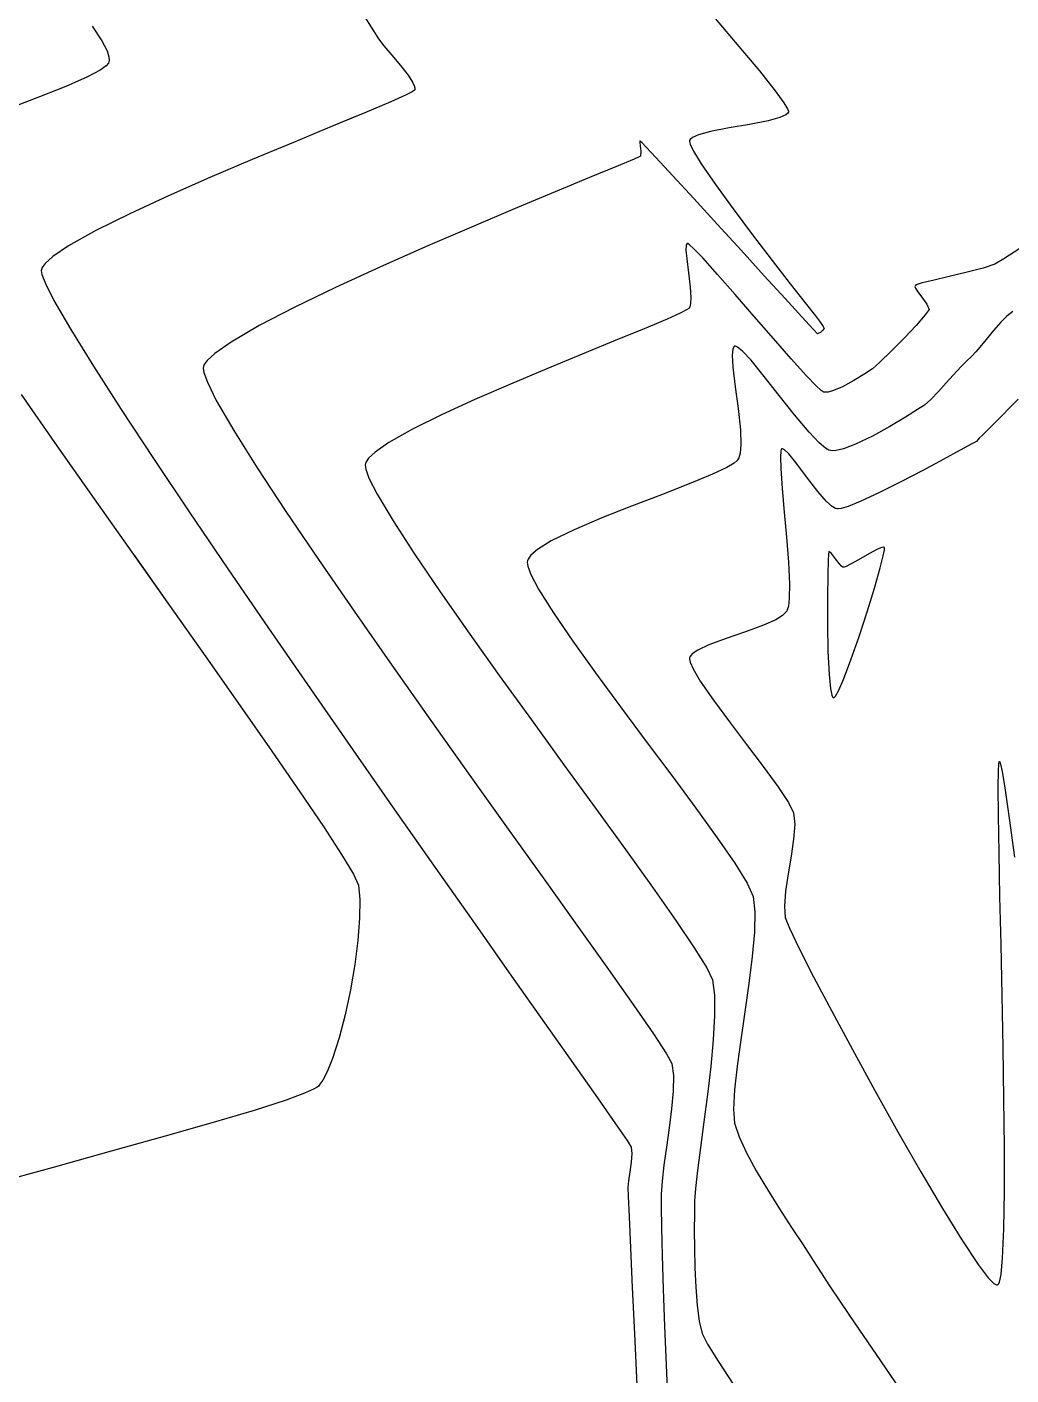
# Model space of a CAD drawing. Header units: metres. Extents: x 708868 to 711043, y 5411316 to 5413138.
# Drawn here: x 709943.6 to 709993.7, y 5412099.1 to 5412167.7 of the extents above; entities that cross this region are included whole.
import ezdxf

# ---------------------------------------------------------------- set-up
doc = ezdxf.new("R2010")
doc.units = ezdxf.units.M
for name, color, linetype in [('Rionegro 2010_Contours', 7, 'Continuous'), ('Rionegro 2014_Contours', 7, 'Continuous'), ('Rionegro 2018_Contours', 7, 'Continuous')]:
    doc.layers.add(name, color=color, linetype=linetype)

msp = doc.modelspace()

# ---------------------------------------------------------------- linework, layer by layer
at = {"layer": 'Rionegro 2010_Contours'}
for points in [[(709946.947, 5412167.693, 237), (709947.437, 5412166.957, 237), (709947.695, 5412166.452, 237), (709947.791, 5412166.136, 237), (709947.801, 5412165.96, 237), (709947.788, 5412165.884, 237), (709947.763, 5412165.823, 237), (709947.651, 5412165.69, 237), (709947.343, 5412165.465, 237), (709946.703, 5412165.122, 237), (709945.604, 5412164.636, 237), (709944.261, 5412164.101, 237), (709942.772, 5412163.532, 237)], [(709978.622, 5412168.083, 239), (709979.833, 5412166.668, 239), (709980.877, 5412165.42, 239), (709981.69, 5412164.404, 239), (709982.129, 5412163.802, 239), (709982.315, 5412163.496, 239), (709982.362, 5412163.368, 239), (709982.361, 5412163.33, 239), (709982.334, 5412163.278, 239), (709982.22, 5412163.182, 239), (709981.917, 5412163.048, 239), (709981.319, 5412162.888, 239), (709980.369, 5412162.705, 239), (709979.34, 5412162.528, 239), (709978.386, 5412162.342, 239), (709977.782, 5412162.177, 239), (709977.473, 5412162.039, 239), (709977.354, 5412161.939, 239), (709977.325, 5412161.885, 239), (709977.32, 5412161.838, 239), (709977.358, 5412161.69, 239), (709977.525, 5412161.347, 239), (709977.924, 5412160.695, 239), (709978.648, 5412159.638, 239), (709979.544, 5412158.402, 239), (709980.532, 5412157.086, 239), (709981.527, 5412155.786, 239), (709982.449, 5412154.6, 239), (709983.213, 5412153.625, 239), (709983.739, 5412152.959, 239), (709983.944, 5412152.699, 239), (709984.027, 5412152.571, 239), (709984.126, 5412152.413, 239), (709984.17, 5412152.316, 239), (709984.083, 5412152.211, 239), (709983.987, 5412152.124, 239), (709983.909, 5412152.08, 239), (709983.83, 5412152.048, 239), (709983.618, 5412152.278, 239), (709983.043, 5412152.906, 239), (709982.187, 5412153.845, 239), (709981.129, 5412155.005, 239), (709979.949, 5412156.298, 239), (709978.728, 5412157.634, 239), (709977.546, 5412158.925, 239), (709976.482, 5412160.082, 239), (709975.619, 5412161.016, 239), (709975.125, 5412161.543, 239), (709974.896, 5412161.78, 239), (709974.822, 5412161.853, 239), (709974.809, 5412161.861, 239), (709974.799, 5412161.848, 239), (709974.793, 5412161.781, 239), (709974.81, 5412161.611, 239), (709974.845, 5412161.334, 239), (709974.833, 5412161.083, 239), (709974.503, 5412160.934, 239), (709973.608, 5412160.561, 239), (709972.239, 5412159.997, 239), (709970.492, 5412159.274, 239), (709968.457, 5412158.424, 239), (709966.229, 5412157.48, 239), (709963.901, 5412156.473, 239), (709961.565, 5412155.436, 239), (709959.314, 5412154.401, 239), (709957.242, 5412153.401, 239), (709955.442, 5412152.467, 239), (709954.006, 5412151.632, 239), (709953.182, 5412151.056, 239), (709952.785, 5412150.69, 239), (709952.636, 5412150.481, 239), (709952.599, 5412150.387, 239), (709952.589, 5412150.306, 239), (709952.622, 5412150.08, 239), (709952.799, 5412149.588, 239), (709953.255, 5412148.664, 239), (709954.142, 5412147.128, 239), (709955.336, 5412145.224, 239), (709956.787, 5412143.015, 239), (709958.445, 5412140.564, 239), (709960.261, 5412137.933, 239), (709962.185, 5412135.184, 239), (709964.167, 5412132.38, 239), (709966.157, 5412129.582, 239), (709968.107, 5412126.854, 239), (709969.965, 5412124.257, 239), (709971.683, 5412121.853, 239), (709973.211, 5412119.707, 239), (709974.499, 5412117.878, 239), (709975.497, 5412116.431, 239), (709976.156, 5412115.426, 239), (709976.426, 5412114.927, 239), (709976.504, 5412114.314, 239), (709976.492, 5412113.526, 239), (709976.414, 5412112.619, 239), (709976.294, 5412111.651, 239), (709976.157, 5412110.676, 239), (709976.027, 5412109.752, 239), (709975.928, 5412108.935, 239), (709975.885, 5412108.28, 239), (709975.889, 5412107.659, 239), (709975.907, 5412106.59, 239), (709975.941, 5412105.16, 239), (709975.99, 5412103.456, 239), (709976.053, 5412101.565, 239), (709976.132, 5412099.573, 239), (709976.226, 5412097.566, 239)], [(709963.342, 5412164.605, 238), (709963.358, 5412164.513, 238), (709963.352, 5412164.466, 238), (709963.334, 5412164.441, 238), (709963.223, 5412164.365, 238), (709962.883, 5412164.191, 238), (709962.136, 5412163.854, 238), (709962.122, 5412163.848, 238)], [(709960.393, 5412163.117, 238), (709959.117, 5412162.588, 238), (709957.178, 5412161.785, 238), (709955.084, 5412160.911, 238), (709952.933, 5412159.995, 238), (709950.824, 5412159.068, 238), (709948.856, 5412158.16, 238), (709947.127, 5412157.301, 238), (709945.735, 5412156.523, 238), (709944.931, 5412155.978, 238), (709944.541, 5412155.626, 238), (709944.395, 5412155.421, 238), (709944.358, 5412155.328, 238), (709944.351, 5412155.262, 238), (709944.387, 5412155.065, 238), (709944.559, 5412154.617, 238), (709944.997, 5412153.748, 238), (709945.848, 5412152.268, 238), (709947.002, 5412150.398, 238), (709948.418, 5412148.192, 238), (709950.057, 5412145.704, 238), (709951.878, 5412142.986, 238), (709953.843, 5412140.092, 238), (709955.911, 5412137.074, 238), (709958.043, 5412133.988, 238), (709960.199, 5412130.885, 238), (709962.34, 5412127.818, 238), (709964.426, 5412124.843, 238), (709966.416, 5412122.01, 238), (709968.272, 5412119.374, 238), (709969.954, 5412116.989, 238), (709971.422, 5412114.907, 238), (709972.636, 5412113.181, 238), (709973.557, 5412111.865, 238), (709974.145, 5412111.013, 238), (709974.36, 5412110.677, 238), (709974.385, 5412110.345, 238), (709974.35, 5412109.902, 238), (709974.285, 5412109.418, 238), (709974.223, 5412108.965, 238), (709974.192, 5412108.614, 238), (709974.207, 5412108.181, 238), (709974.251, 5412107.127, 238), (709974.321, 5412105.546, 238), (709974.413, 5412103.532, 238), (709974.524, 5412101.177, 238), (709974.65, 5412098.576, 238)], [(709993.778, 5412153.188, 241), (709993.46, 5412152.944, 241), (709993.164, 5412152.642, 241), (709992.795, 5412152.218, 241), (709992.416, 5412151.764, 241), (709992.093, 5412151.371, 241), (709991.889, 5412151.132, 241), (709991.685, 5412150.92, 241), (709991.417, 5412150.651, 241), (709991.149, 5412150.383, 241), (709990.941, 5412150.173, 241), (709990.729, 5412149.939, 241), (709990.388, 5412149.555, 241), (709989.986, 5412149.114, 241), (709989.593, 5412148.707, 241), (709989.276, 5412148.427, 241), (709988.926, 5412148.192, 241), (709988.304, 5412147.801, 241), (709987.508, 5412147.329, 241), (709986.633, 5412146.85, 241), (709985.774, 5412146.438, 241), (709985.165, 5412146.206, 241), (709984.785, 5412146.114, 241), (709984.58, 5412146.101, 241), (709984.494, 5412146.111, 241), (709984.42, 5412146.133, 241), (709984.245, 5412146.233, 241), (709983.924, 5412146.502, 241), (709983.409, 5412147.043, 241), (709982.672, 5412147.922, 241), (709981.891, 5412148.908, 241), (709981.13, 5412149.876, 241), (709980.454, 5412150.701, 241), (709980.017, 5412151.173, 241), (709979.772, 5412151.377, 241), (709979.656, 5412151.425, 241), (709979.613, 5412151.42, 241), (709979.575, 5412151.392, 241), (709979.522, 5412151.276, 241), (709979.493, 5412150.966, 241), (709979.529, 5412150.35, 241), (709979.65, 5412149.356, 241), (709979.798, 5412148.246, 241), (709979.912, 5412147.165, 241), (709979.936, 5412146.415, 241), (709979.896, 5412145.969, 241), (709979.833, 5412145.744, 241), (709979.789, 5412145.656, 241), (709979.745, 5412145.599, 241), (709979.594, 5412145.471, 241), (709979.223, 5412145.251, 241), (709978.5, 5412144.907, 241), (709977.305, 5412144.413, 241), (709975.893, 5412143.865, 241), (709974.374, 5412143.281, 241), (709972.861, 5412142.681, 241), (709971.463, 5412142.084, 241), (709970.293, 5412141.51, 241), (709969.596, 5412141.079, 241), (709969.25, 5412140.78, 241), (709969.116, 5412140.593, 241), (709969.082, 5412140.505, 241), (709969.072, 5412140.429, 241), (709969.1, 5412140.229, 241), (709969.254, 5412139.812, 241), (709969.65, 5412139.061, 241), (709970.405, 5412137.856, 241), (709971.391, 5412136.414, 241), (709972.548, 5412134.801, 241), (709973.814, 5412133.08, 241), (709975.127, 5412131.315, 241), (709976.426, 5412129.572, 241), (709977.649, 5412127.914, 241), (709978.735, 5412126.406, 241), (709979.623, 5412125.113, 241), (709980.25, 5412124.099, 241), (709980.556, 5412123.427, 241), (709980.65, 5412122.65, 241), (709980.627, 5412121.606, 241), (709980.515, 5412120.365, 241), (709980.342, 5412118.994, 241), (709980.137, 5412117.563, 241), (709979.927, 5412116.139, 241), (709979.742, 5412114.791, 241), (709979.61, 5412113.587, 241), (709979.56, 5412112.597, 241), (709979.618, 5412111.888, 241), (709979.843, 5412111.202, 241), (709980.222, 5412110.385, 241), (709980.715, 5412109.475, 241), (709981.287, 5412108.512, 241), (709981.9, 5412107.534, 241), (709982.517, 5412106.582, 241), (709983.101, 5412105.695, 241), (709983.614, 5412104.911, 241), (709984.019, 5412104.271, 241), (709984.412, 5412103.662, 241), (709985.003, 5412102.783, 241), (709985.748, 5412101.692, 241), (709986.601, 5412100.446, 241), (709987.515, 5412099.104, 241), (709988.446, 5412097.725, 241)], [(709994.038, 5412148.726, 242), (709993.673, 5412148.346, 242), (709993.168, 5412147.834, 242), (709992.649, 5412147.313, 242), (709992.24, 5412146.905, 242), (709992.067, 5412146.733, 242), (709991.995, 5412146.654, 242), (709991.92, 5412146.579, 242), (709991.694, 5412146.452, 242), (709991.099, 5412146.122, 242), (709990.232, 5412145.649, 242), (709989.191, 5412145.093, 242), (709988.076, 5412144.512, 242), (709986.983, 5412143.968, 242), (709986.012, 5412143.518, 242), (709985.388, 5412143.267, 242), (709985.043, 5412143.162, 242), (709984.883, 5412143.138, 242), (709984.826, 5412143.142, 242), (709984.75, 5412143.165, 242), (709984.581, 5412143.265, 242), (709984.289, 5412143.527, 242), (709983.854, 5412144.029, 242), (709983.282, 5412144.777, 242), (709982.741, 5412145.502, 242), (709982.375, 5412145.951, 242), (709982.161, 5412146.153, 242), (709982.056, 5412146.204, 242), (709982.015, 5412146.2, 242), (709981.994, 5412146.18, 242), (709981.963, 5412146.08, 242), (709981.945, 5412145.795, 242), (709981.964, 5412145.2, 242), (709982.04, 5412144.188, 242), (709982.148, 5412142.984, 242), (709982.263, 5412141.697, 242), (709982.359, 5412140.439, 242), (709982.409, 5412139.32, 242), (709982.398, 5412138.599, 242), (709982.352, 5412138.198, 242), (709982.3, 5412138.01, 242), (709982.268, 5412137.942, 242), (709982.213, 5412137.868, 242), (709982.055, 5412137.721, 242), (709981.71, 5412137.505, 242), (709981.092, 5412137.224, 242), (709980.165, 5412136.882, 242), (709979.19, 5412136.548, 242), (709978.302, 5412136.219, 242), (709977.744, 5412135.957, 242), (709977.46, 5412135.761, 242), (709977.35, 5412135.63, 242), (709977.323, 5412135.564, 242), (709977.317, 5412135.505, 242), (709977.35, 5412135.343, 242), (709977.504, 5412134.999, 242), (709977.875, 5412134.383, 242), (709978.541, 5412133.418, 242), (709979.353, 5412132.315, 242), (709980.227, 5412131.159, 242), (709981.076, 5412130.033, 242), (709981.815, 5412129.021, 242), (709982.359, 5412128.208, 242), (709982.622, 5412127.678, 242), (709982.674, 5412127.099, 242), (709982.616, 5412126.34, 242), (709982.492, 5412125.473, 242), (709982.344, 5412124.569, 242), (709982.215, 5412123.699, 242), (709982.149, 5412122.935, 242), (709982.189, 5412122.349, 242), (709982.404, 5412121.813, 242), (709982.904, 5412120.778, 242), (709983.637, 5412119.339, 242), (709984.556, 5412117.592, 242), (709985.61, 5412115.632, 242), (709986.75, 5412113.553, 242), (709987.926, 5412111.45, 242), (709989.09, 5412109.419, 242), (709990.192, 5412107.554, 242), (709991.182, 5412105.951, 242), (709992.011, 5412104.704, 242), (709992.524, 5412104.027, 242), (709992.806, 5412103.739, 242), (709992.939, 5412103.662, 242), (709992.987, 5412103.66, 242), (709993.023, 5412103.684, 242), (709993.088, 5412103.812, 242), (709993.17, 5412104.194, 242), (709993.253, 5412105.027, 242), (709993.318, 5412106.522, 242), (709993.347, 5412108.434, 242), (709993.346, 5412110.669, 242), (709993.321, 5412113.134, 242), (709993.28, 5412115.737, 242), (709993.227, 5412118.383, 242), (709993.17, 5412120.979, 242), (709993.116, 5412123.432, 242), (709993.069, 5412125.65, 242), (709993.038, 5412127.537, 242), (709993.027, 5412129.002, 242), (709993.038, 5412129.807, 242), (709993.06, 5412130.166, 242), (709993.082, 5412130.276, 242), (709993.095, 5412130.291, 242), (709993.111, 5412130.277, 242), (709993.15, 5412130.164, 242), (709993.23, 5412129.791, 242), (709993.369, 5412128.948, 242), (709993.589, 5412127.409, 242), (709993.851, 5412125.42, 242)], [(709984.417, 5412140.98, 243), (709984.41, 5412140.963, 243), (709984.396, 5412140.854, 243), (709984.377, 5412140.518, 243), (709984.355, 5412139.809, 243), (709984.339, 5412138.624, 243), (709984.341, 5412137.266, 243), (709984.366, 5412135.908, 243), (709984.421, 5412134.719, 243), (709984.491, 5412134.006, 243), (709984.56, 5412133.666, 243), (709984.615, 5412133.554, 243), (709984.645, 5412133.536, 243), (709984.675, 5412133.543, 243), (709984.752, 5412133.62, 243), (709984.903, 5412133.882, 243), (709985.158, 5412134.458, 243), (709985.538, 5412135.457, 243), (709985.951, 5412136.649, 243), (709986.361, 5412137.911, 243), (709986.731, 5412139.118, 243), (709987.025, 5412140.148, 243), (709987.18, 5412140.761, 243), (709987.238, 5412141.056, 243), (709987.244, 5412141.159, 243), (709987.236, 5412141.18, 243), (709987.209, 5412141.192, 243), (709987.114, 5412141.18, 243), (709986.889, 5412141.091, 243), (709986.487, 5412140.88, 243), (709985.924, 5412140.555, 243), (709985.518, 5412140.324, 243), (709985.288, 5412140.209, 243), (709985.189, 5412140.175, 243), (709985.158, 5412140.173, 243), (709985.128, 5412140.185, 243), (709985.057, 5412140.236, 243), (709984.932, 5412140.371, 243), (709984.751, 5412140.605, 243), (709984.546, 5412140.875, 243), (709984.417, 5412140.98, 243)], [(709949.071, 5412140.782, 237), (709950.873, 5412138.232, 237), (709952.724, 5412135.609, 237), (709954.475, 5412133.118, 237), (709956.084, 5412130.814, 237), (709957.506, 5412128.751, 237), (709958.701, 5412126.984, 237), (709959.625, 5412125.566, 237), (709960.235, 5412124.552, 237), (709960.489, 5412123.997, 237), (709960.559, 5412123.275, 237), (709960.544, 5412122.319, 237), (709960.453, 5412121.192, 237), (709960.294, 5412119.956, 237), (709960.077, 5412118.675, 237), (709959.811, 5412117.411, 237), (709959.506, 5412116.227, 237), (709959.171, 5412115.185, 237), (709958.887, 5412114.497, 237), (709958.668, 5412114.086, 237), (709958.52, 5412113.87, 237), (709958.446, 5412113.78, 237), (709958.391, 5412113.732, 237), (709958.205, 5412113.619, 237), (709957.742, 5412113.411, 237), (709956.805, 5412113.068, 237), (709955.173, 5412112.543, 237), (709953.098, 5412111.925, 237), (709950.654, 5412111.226, 237), (709947.913, 5412110.462, 237), (709944.948, 5412109.645, 237), (709941.834, 5412108.791, 237)]]:
    msp.add_polyline3d(points, dxfattribs=at)
at = {"layer": 'Rionegro 2014_Contours'}
for points in [[(709946.947, 5412167.693, 237), (709947.437, 5412166.957, 237), (709947.695, 5412166.452, 237), (709947.791, 5412166.136, 237), (709947.801, 5412165.96, 237), (709947.788, 5412165.884, 237), (709947.763, 5412165.823, 237), (709947.651, 5412165.69, 237), (709947.343, 5412165.465, 237), (709946.703, 5412165.122, 237), (709945.604, 5412164.636, 237), (709944.261, 5412164.101, 237), (709942.772, 5412163.532, 237)], [(709960.693, 5412168.348, 238), (709961.257, 5412167.455, 238), (709961.507, 5412167.061, 238), (709961.784, 5412166.693, 238), (709962.18, 5412166.222, 238), (709962.615, 5412165.706, 238), (709963.009, 5412165.203, 238), (709963.24, 5412164.848, 238), (709963.338, 5412164.629, 238), (709963.358, 5412164.513, 238), (709963.352, 5412164.466, 238), (709963.334, 5412164.441, 238), (709963.223, 5412164.365, 238), (709962.883, 5412164.191, 238), (709962.136, 5412163.854, 238), (709960.802, 5412163.287, 238), (709959.117, 5412162.588, 238), (709957.178, 5412161.785, 238), (709955.084, 5412160.911, 238), (709952.933, 5412159.995, 238), (709950.824, 5412159.068, 238), (709948.856, 5412158.16, 238), (709947.127, 5412157.301, 238), (709945.735, 5412156.523, 238), (709944.931, 5412155.978, 238), (709944.541, 5412155.626, 238), (709944.395, 5412155.421, 238), (709944.358, 5412155.328, 238), (709944.351, 5412155.262, 238), (709944.387, 5412155.065, 238), (709944.559, 5412154.617, 238), (709944.997, 5412153.748, 238), (709945.848, 5412152.268, 238), (709947.002, 5412150.398, 238), (709948.418, 5412148.192, 238), (709950.057, 5412145.704, 238), (709951.878, 5412142.986, 238), (709953.843, 5412140.092, 238), (709955.911, 5412137.074, 238), (709958.043, 5412133.988, 238), (709960.199, 5412130.885, 238), (709962.34, 5412127.818, 238), (709964.426, 5412124.843, 238), (709966.416, 5412122.01, 238), (709968.272, 5412119.374, 238), (709969.954, 5412116.989, 238), (709971.422, 5412114.907, 238), (709972.636, 5412113.181, 238), (709973.557, 5412111.865, 238), (709974.145, 5412111.013, 238), (709974.36, 5412110.677, 238), (709974.385, 5412110.345, 238), (709974.35, 5412109.902, 238), (709974.285, 5412109.418, 238), (709974.223, 5412108.965, 238), (709974.192, 5412108.614, 238), (709974.207, 5412108.181, 238), (709974.251, 5412107.127, 238), (709974.321, 5412105.546, 238), (709974.413, 5412103.532, 238), (709974.524, 5412101.177, 238), (709974.65, 5412098.576, 238)], [(709978.622, 5412168.083, 239), (709979.833, 5412166.668, 239), (709980.877, 5412165.42, 239), (709981.69, 5412164.404, 239), (709982.129, 5412163.802, 239), (709982.315, 5412163.496, 239), (709982.362, 5412163.368, 239), (709982.361, 5412163.33, 239), (709982.334, 5412163.278, 239), (709982.22, 5412163.182, 239), (709981.917, 5412163.048, 239), (709981.319, 5412162.888, 239), (709980.369, 5412162.705, 239), (709979.34, 5412162.528, 239), (709978.386, 5412162.342, 239), (709977.782, 5412162.177, 239), (709977.473, 5412162.039, 239), (709977.354, 5412161.939, 239), (709977.325, 5412161.885, 239), (709977.32, 5412161.838, 239), (709977.358, 5412161.69, 239), (709977.525, 5412161.347, 239), (709977.924, 5412160.695, 239), (709978.648, 5412159.638, 239), (709979.544, 5412158.402, 239), (709980.532, 5412157.086, 239), (709981.527, 5412155.786, 239), (709982.449, 5412154.6, 239), (709983.213, 5412153.625, 239), (709983.739, 5412152.959, 239), (709983.944, 5412152.699, 239), (709984.027, 5412152.571, 239), (709984.126, 5412152.413, 239), (709984.17, 5412152.316, 239), (709984.083, 5412152.211, 239), (709983.987, 5412152.124, 239), (709983.909, 5412152.08, 239), (709983.83, 5412152.048, 239), (709983.618, 5412152.278, 239), (709983.043, 5412152.906, 239), (709982.187, 5412153.845, 239), (709981.129, 5412155.005, 239), (709979.949, 5412156.298, 239), (709978.728, 5412157.634, 239), (709977.546, 5412158.925, 239), (709976.482, 5412160.082, 239), (709975.619, 5412161.016, 239), (709975.125, 5412161.543, 239), (709974.896, 5412161.78, 239), (709974.822, 5412161.853, 239), (709974.809, 5412161.861, 239), (709974.799, 5412161.848, 239), (709974.793, 5412161.781, 239), (709974.81, 5412161.611, 239), (709974.845, 5412161.334, 239), (709974.833, 5412161.083, 239), (709974.503, 5412160.934, 239), (709973.608, 5412160.561, 239), (709972.239, 5412159.997, 239), (709970.492, 5412159.274, 239), (709968.457, 5412158.424, 239), (709966.229, 5412157.48, 239), (709963.901, 5412156.473, 239), (709961.565, 5412155.436, 239), (709959.314, 5412154.401, 239), (709957.242, 5412153.401, 239), (709955.442, 5412152.467, 239), (709954.006, 5412151.632, 239), (709953.182, 5412151.056, 239), (709952.785, 5412150.69, 239), (709952.636, 5412150.481, 239), (709952.599, 5412150.387, 239), (709952.589, 5412150.306, 239), (709952.622, 5412150.08, 239), (709952.799, 5412149.588, 239), (709953.255, 5412148.664, 239), (709954.142, 5412147.128, 239), (709955.336, 5412145.224, 239), (709956.787, 5412143.015, 239), (709958.445, 5412140.564, 239), (709960.261, 5412137.933, 239), (709962.185, 5412135.184, 239), (709964.167, 5412132.38, 239), (709966.157, 5412129.582, 239), (709968.107, 5412126.854, 239), (709969.965, 5412124.257, 239), (709971.683, 5412121.853, 239), (709973.211, 5412119.707, 239), (709974.499, 5412117.878, 239), (709975.497, 5412116.431, 239), (709976.156, 5412115.426, 239), (709976.426, 5412114.927, 239), (709976.504, 5412114.314, 239), (709976.492, 5412113.526, 239), (709976.414, 5412112.619, 239), (709976.294, 5412111.651, 239), (709976.157, 5412110.676, 239), (709976.027, 5412109.752, 239), (709975.928, 5412108.935, 239), (709975.885, 5412108.28, 239), (709975.889, 5412107.659, 239), (709975.907, 5412106.59, 239), (709975.941, 5412105.16, 239), (709975.99, 5412103.456, 239), (709976.053, 5412101.565, 239), (709976.132, 5412099.573, 239), (709976.226, 5412097.566, 239)], [(709994.132, 5412156.395, 240), (709993.316, 5412155.864, 240), (709992.856, 5412155.596, 240), (709992.27, 5412155.392, 240), (709991.447, 5412155.177, 240), (709990.539, 5412154.964, 240), (709989.694, 5412154.769, 240), (709989.165, 5412154.636, 240), (709988.905, 5412154.554, 240), (709988.814, 5412154.51, 240), (709988.796, 5412154.491, 240), (709988.792, 5412154.461, 240), (709988.818, 5412154.376, 240), (709988.924, 5412154.202, 240), (709989.136, 5412153.918, 240), (709989.399, 5412153.557, 240), (709989.508, 5412153.291, 240), (709989.319, 5412153.007, 240), (709988.857, 5412152.478, 240), (709988.241, 5412151.824, 240), (709987.586, 5412151.16, 240), (709987.011, 5412150.605, 240), (709986.632, 5412150.276, 240), (709986.235, 5412150.007, 240), (709985.691, 5412149.676, 240), (709985.099, 5412149.359, 240), (709984.657, 5412149.169, 240), (709984.376, 5412149.088, 240), (709984.225, 5412149.073, 240), (709984.162, 5412149.079, 240), (709984.127, 5412149.094, 240), (709984.017, 5412149.173, 240), (709983.763, 5412149.41, 240), (709983.282, 5412149.912, 240), (709982.502, 5412150.774, 240), (709981.589, 5412151.813, 240), (709980.612, 5412152.937, 240), (709979.641, 5412154.055, 240), (709978.746, 5412155.075, 240), (709977.996, 5412155.907, 240), (709977.548, 5412156.375, 240), (709977.323, 5412156.581, 240), (709977.235, 5412156.638, 240), (709977.211, 5412156.641, 240), (709977.186, 5412156.621, 240), (709977.154, 5412156.535, 240), (709977.144, 5412156.306, 240), (709977.183, 5412155.857, 240), (709977.274, 5412155.157, 240), (709977.363, 5412154.423, 240), (709977.395, 5412153.899, 240), (709977.378, 5412153.584, 240), (709977.339, 5412153.428, 240), (709977.311, 5412153.369, 240), (709977.286, 5412153.342, 240), (709977.172, 5412153.266, 240), (709976.855, 5412153.102, 240), (709976.186, 5412152.801, 240), (709975.015, 5412152.306, 240), (709973.549, 5412151.704, 240), (709971.871, 5412151.019, 240), (709970.066, 5412150.275, 240), (709968.215, 5412149.495, 240), (709966.403, 5412148.705, 240), (709964.713, 5412147.929, 240), (709963.229, 5412147.191, 240), (709962.033, 5412146.515, 240), (709961.34, 5412146.035, 240), (709961.002, 5412145.719, 240), (709960.874, 5412145.532, 240), (709960.84, 5412145.446, 240), (709960.83, 5412145.369, 240), (709960.86, 5412145.158, 240), (709961.021, 5412144.71, 240), (709961.436, 5412143.884, 240), (709962.242, 5412142.528, 240), (709963.317, 5412140.869, 240), (709964.61, 5412138.967, 240), (709966.069, 5412136.882, 240), (709967.644, 5412134.674, 240), (709969.282, 5412132.403, 240), (709970.932, 5412130.129, 240), (709972.543, 5412127.912, 240), (709974.062, 5412125.813, 240), (709975.439, 5412123.891, 240), (709976.622, 5412122.206, 240), (709977.559, 5412120.819, 240), (709978.199, 5412119.789, 240), (709978.491, 5412119.177, 240), (709978.596, 5412118.407, 240), (709978.603, 5412117.368, 240), (709978.532, 5412116.133, 240), (709978.405, 5412114.772, 240), (709978.241, 5412113.357, 240), (709978.061, 5412111.958, 240), (709977.884, 5412110.647, 240), (709977.731, 5412109.493, 240), (709977.622, 5412108.57, 240), (709977.578, 5412107.947, 240), (709977.571, 5412107.283, 240), (709977.568, 5412106.454, 240), (709977.575, 5412105.516, 240), (709977.598, 5412104.527, 240), (709977.642, 5412103.543, 240), (709977.715, 5412102.622, 240), (709977.821, 5412101.821, 240), (709977.968, 5412101.196, 240), (709978.236, 5412100.658, 240), (709978.778, 5412099.778, 240), (709979.544, 5412098.618, 240)], [(709993.778, 5412153.188, 241), (709993.46, 5412152.944, 241), (709993.164, 5412152.642, 241), (709992.795, 5412152.218, 241), (709992.416, 5412151.764, 241), (709992.093, 5412151.371, 241), (709991.889, 5412151.132, 241), (709991.685, 5412150.92, 241), (709991.417, 5412150.651, 241), (709991.149, 5412150.383, 241), (709990.941, 5412150.173, 241), (709990.729, 5412149.939, 241), (709990.388, 5412149.555, 241), (709989.986, 5412149.114, 241), (709989.593, 5412148.707, 241), (709989.276, 5412148.427, 241), (709988.926, 5412148.192, 241), (709988.304, 5412147.801, 241), (709987.508, 5412147.329, 241), (709986.633, 5412146.85, 241), (709985.774, 5412146.438, 241), (709985.165, 5412146.206, 241), (709984.785, 5412146.114, 241), (709984.58, 5412146.101, 241), (709984.494, 5412146.111, 241), (709984.42, 5412146.133, 241), (709984.245, 5412146.233, 241), (709983.924, 5412146.502, 241), (709983.409, 5412147.043, 241), (709982.672, 5412147.922, 241), (709981.891, 5412148.908, 241), (709981.13, 5412149.876, 241), (709980.454, 5412150.701, 241), (709980.017, 5412151.173, 241), (709979.772, 5412151.377, 241), (709979.656, 5412151.425, 241), (709979.613, 5412151.42, 241), (709979.575, 5412151.392, 241), (709979.522, 5412151.276, 241), (709979.493, 5412150.966, 241), (709979.529, 5412150.35, 241), (709979.65, 5412149.356, 241), (709979.798, 5412148.246, 241), (709979.912, 5412147.165, 241), (709979.936, 5412146.415, 241), (709979.896, 5412145.969, 241), (709979.833, 5412145.744, 241), (709979.789, 5412145.656, 241), (709979.745, 5412145.599, 241), (709979.594, 5412145.471, 241), (709979.223, 5412145.251, 241), (709978.5, 5412144.907, 241), (709977.305, 5412144.413, 241), (709975.893, 5412143.865, 241), (709974.374, 5412143.281, 241), (709972.861, 5412142.681, 241), (709971.463, 5412142.084, 241), (709970.293, 5412141.51, 241), (709969.596, 5412141.079, 241), (709969.25, 5412140.78, 241), (709969.116, 5412140.593, 241), (709969.082, 5412140.505, 241), (709969.072, 5412140.429, 241), (709969.1, 5412140.229, 241), (709969.254, 5412139.812, 241), (709969.65, 5412139.061, 241), (709970.405, 5412137.856, 241), (709971.391, 5412136.414, 241), (709972.548, 5412134.801, 241), (709973.814, 5412133.08, 241), (709975.127, 5412131.315, 241), (709976.426, 5412129.572, 241), (709977.649, 5412127.914, 241), (709978.735, 5412126.406, 241), (709979.623, 5412125.113, 241), (709980.25, 5412124.099, 241), (709980.556, 5412123.427, 241), (709980.65, 5412122.65, 241), (709980.627, 5412121.606, 241), (709980.515, 5412120.365, 241), (709980.342, 5412118.994, 241), (709980.137, 5412117.563, 241), (709979.927, 5412116.139, 241), (709979.742, 5412114.791, 241), (709979.61, 5412113.587, 241), (709979.56, 5412112.597, 241), (709979.618, 5412111.888, 241), (709979.843, 5412111.202, 241), (709980.222, 5412110.385, 241), (709980.715, 5412109.475, 241), (709981.287, 5412108.512, 241), (709981.9, 5412107.534, 241), (709982.517, 5412106.582, 241), (709983.101, 5412105.695, 241), (709983.614, 5412104.911, 241), (709984.019, 5412104.271, 241), (709984.412, 5412103.662, 241), (709985.003, 5412102.783, 241), (709985.748, 5412101.692, 241), (709986.601, 5412100.446, 241), (709987.515, 5412099.104, 241), (709988.446, 5412097.725, 241)], [(709943.322, 5412148.96, 237), (709945.146, 5412146.351, 237), (709947.041, 5412143.657, 237), (709948.965, 5412140.933, 237), (709950.873, 5412138.232, 237), (709952.724, 5412135.609, 237), (709954.475, 5412133.118, 237), (709956.084, 5412130.814, 237), (709957.506, 5412128.751, 237), (709958.701, 5412126.984, 237), (709959.625, 5412125.566, 237), (709960.235, 5412124.552, 237), (709960.489, 5412123.997, 237), (709960.559, 5412123.275, 237), (709960.544, 5412122.319, 237), (709960.453, 5412121.192, 237), (709960.294, 5412119.956, 237), (709960.077, 5412118.675, 237), (709959.811, 5412117.411, 237), (709959.506, 5412116.227, 237), (709959.171, 5412115.185, 237), (709958.887, 5412114.497, 237), (709958.668, 5412114.086, 237), (709958.52, 5412113.87, 237), (709958.446, 5412113.78, 237), (709958.391, 5412113.732, 237), (709958.205, 5412113.619, 237), (709957.742, 5412113.411, 237), (709956.805, 5412113.068, 237), (709955.173, 5412112.543, 237), (709953.098, 5412111.925, 237), (709950.654, 5412111.226, 237), (709947.913, 5412110.462, 237), (709944.948, 5412109.645, 237), (709941.834, 5412108.791, 237)], [(709994.038, 5412148.726, 242), (709993.673, 5412148.346, 242), (709993.168, 5412147.834, 242), (709992.649, 5412147.313, 242), (709992.24, 5412146.905, 242), (709992.067, 5412146.733, 242), (709991.995, 5412146.654, 242), (709991.92, 5412146.579, 242), (709991.694, 5412146.452, 242), (709991.099, 5412146.122, 242), (709990.232, 5412145.649, 242), (709989.191, 5412145.093, 242), (709988.076, 5412144.512, 242), (709986.983, 5412143.968, 242), (709986.012, 5412143.518, 242), (709985.388, 5412143.267, 242), (709985.043, 5412143.162, 242), (709984.883, 5412143.138, 242), (709984.826, 5412143.142, 242), (709984.75, 5412143.165, 242), (709984.581, 5412143.265, 242), (709984.289, 5412143.527, 242), (709983.854, 5412144.029, 242), (709983.282, 5412144.777, 242), (709982.741, 5412145.502, 242), (709982.375, 5412145.951, 242), (709982.161, 5412146.153, 242), (709982.056, 5412146.204, 242), (709982.015, 5412146.2, 242), (709981.994, 5412146.18, 242), (709981.963, 5412146.08, 242), (709981.945, 5412145.795, 242), (709981.964, 5412145.2, 242), (709982.04, 5412144.188, 242), (709982.148, 5412142.984, 242), (709982.263, 5412141.697, 242), (709982.359, 5412140.439, 242), (709982.409, 5412139.32, 242), (709982.398, 5412138.599, 242), (709982.352, 5412138.198, 242), (709982.3, 5412138.01, 242), (709982.268, 5412137.942, 242), (709982.213, 5412137.868, 242), (709982.055, 5412137.721, 242), (709981.71, 5412137.505, 242), (709981.092, 5412137.224, 242), (709980.165, 5412136.882, 242), (709979.19, 5412136.548, 242), (709978.302, 5412136.219, 242), (709977.744, 5412135.957, 242), (709977.46, 5412135.761, 242), (709977.35, 5412135.63, 242), (709977.323, 5412135.564, 242), (709977.317, 5412135.505, 242), (709977.35, 5412135.343, 242), (709977.504, 5412134.999, 242), (709977.875, 5412134.383, 242), (709978.541, 5412133.418, 242), (709979.353, 5412132.315, 242), (709980.227, 5412131.159, 242), (709981.076, 5412130.033, 242), (709981.815, 5412129.021, 242), (709982.359, 5412128.208, 242), (709982.622, 5412127.678, 242), (709982.674, 5412127.099, 242), (709982.616, 5412126.34, 242), (709982.492, 5412125.473, 242), (709982.344, 5412124.569, 242), (709982.215, 5412123.699, 242), (709982.149, 5412122.935, 242), (709982.189, 5412122.349, 242), (709982.404, 5412121.813, 242), (709982.904, 5412120.778, 242), (709983.637, 5412119.339, 242), (709984.556, 5412117.592, 242), (709985.61, 5412115.632, 242), (709986.75, 5412113.553, 242), (709987.926, 5412111.45, 242), (709989.09, 5412109.419, 242), (709990.192, 5412107.554, 242), (709991.182, 5412105.951, 242), (709992.011, 5412104.704, 242), (709992.524, 5412104.027, 242), (709992.806, 5412103.739, 242), (709992.939, 5412103.662, 242), (709992.987, 5412103.66, 242), (709993.023, 5412103.684, 242), (709993.088, 5412103.812, 242), (709993.17, 5412104.194, 242), (709993.253, 5412105.027, 242), (709993.318, 5412106.522, 242), (709993.347, 5412108.434, 242), (709993.346, 5412110.669, 242), (709993.321, 5412113.134, 242), (709993.28, 5412115.737, 242), (709993.227, 5412118.383, 242), (709993.17, 5412120.979, 242), (709993.116, 5412123.432, 242), (709993.069, 5412125.65, 242), (709993.038, 5412127.537, 242), (709993.027, 5412129.002, 242), (709993.038, 5412129.807, 242), (709993.06, 5412130.166, 242), (709993.082, 5412130.276, 242), (709993.095, 5412130.291, 242), (709993.111, 5412130.277, 242), (709993.15, 5412130.164, 242), (709993.23, 5412129.791, 242), (709993.369, 5412128.948, 242), (709993.589, 5412127.409, 242), (709993.851, 5412125.42, 242)], [(709984.417, 5412140.98, 243), (709984.41, 5412140.963, 243), (709984.396, 5412140.854, 243), (709984.377, 5412140.518, 243), (709984.355, 5412139.809, 243), (709984.339, 5412138.624, 243), (709984.341, 5412137.266, 243), (709984.366, 5412135.908, 243), (709984.421, 5412134.719, 243), (709984.491, 5412134.006, 243), (709984.56, 5412133.666, 243), (709984.615, 5412133.554, 243), (709984.645, 5412133.536, 243), (709984.675, 5412133.543, 243), (709984.752, 5412133.62, 243), (709984.903, 5412133.882, 243), (709985.158, 5412134.458, 243), (709985.538, 5412135.457, 243), (709985.951, 5412136.649, 243), (709986.361, 5412137.911, 243), (709986.731, 5412139.118, 243), (709987.025, 5412140.148, 243), (709987.18, 5412140.761, 243), (709987.238, 5412141.056, 243), (709987.244, 5412141.159, 243), (709987.236, 5412141.18, 243), (709987.209, 5412141.192, 243), (709987.114, 5412141.18, 243), (709986.889, 5412141.091, 243), (709986.487, 5412140.88, 243), (709985.924, 5412140.555, 243), (709985.518, 5412140.324, 243), (709985.288, 5412140.209, 243), (709985.189, 5412140.175, 243), (709985.158, 5412140.173, 243), (709985.128, 5412140.185, 243), (709985.057, 5412140.236, 243), (709984.932, 5412140.371, 243), (709984.751, 5412140.605, 243), (709984.546, 5412140.875, 243), (709984.417, 5412140.98, 243)]]:
    msp.add_polyline3d(points, dxfattribs=at)
at = {"layer": 'Rionegro 2018_Contours'}
for points in [[(709946.947, 5412167.693, 237), (709947.437, 5412166.957, 237), (709947.695, 5412166.452, 237), (709947.791, 5412166.136, 237), (709947.801, 5412165.96, 237), (709947.788, 5412165.884, 237), (709947.763, 5412165.823, 237), (709947.651, 5412165.69, 237), (709947.343, 5412165.465, 237), (709946.703, 5412165.122, 237), (709945.604, 5412164.636, 237), (709944.261, 5412164.101, 237), (709942.772, 5412163.532, 237)], [(709960.693, 5412168.348, 238), (709961.257, 5412167.455, 238), (709961.507, 5412167.061, 238), (709961.784, 5412166.693, 238), (709962.18, 5412166.222, 238), (709962.615, 5412165.706, 238), (709963.009, 5412165.203, 238), (709963.24, 5412164.848, 238), (709963.338, 5412164.629, 238), (709963.358, 5412164.513, 238), (709963.352, 5412164.466, 238), (709963.334, 5412164.441, 238), (709963.223, 5412164.365, 238), (709962.883, 5412164.191, 238), (709962.136, 5412163.854, 238), (709960.802, 5412163.287, 238), (709959.117, 5412162.588, 238), (709957.178, 5412161.785, 238), (709955.084, 5412160.911, 238), (709952.933, 5412159.995, 238), (709950.824, 5412159.068, 238), (709948.856, 5412158.16, 238), (709947.127, 5412157.301, 238), (709945.735, 5412156.523, 238), (709944.931, 5412155.978, 238), (709944.541, 5412155.626, 238), (709944.395, 5412155.421, 238), (709944.358, 5412155.328, 238), (709944.351, 5412155.262, 238), (709944.387, 5412155.065, 238), (709944.559, 5412154.617, 238), (709944.997, 5412153.748, 238), (709945.848, 5412152.268, 238), (709947.002, 5412150.398, 238), (709948.418, 5412148.192, 238), (709950.057, 5412145.704, 238), (709951.878, 5412142.986, 238), (709953.843, 5412140.092, 238), (709955.911, 5412137.074, 238), (709958.043, 5412133.988, 238), (709960.199, 5412130.885, 238), (709962.34, 5412127.818, 238), (709964.426, 5412124.843, 238), (709966.416, 5412122.01, 238), (709968.272, 5412119.374, 238), (709969.954, 5412116.989, 238), (709971.422, 5412114.907, 238), (709972.636, 5412113.181, 238), (709973.557, 5412111.865, 238), (709974.145, 5412111.013, 238), (709974.36, 5412110.677, 238), (709974.385, 5412110.345, 238), (709974.35, 5412109.902, 238), (709974.285, 5412109.418, 238), (709974.223, 5412108.965, 238), (709974.192, 5412108.614, 238), (709974.207, 5412108.181, 238), (709974.251, 5412107.127, 238), (709974.321, 5412105.546, 238), (709974.413, 5412103.532, 238), (709974.524, 5412101.177, 238), (709974.65, 5412098.576, 238)], [(709978.622, 5412168.083, 239), (709979.833, 5412166.668, 239), (709980.877, 5412165.42, 239), (709981.69, 5412164.404, 239), (709982.129, 5412163.802, 239), (709982.315, 5412163.496, 239), (709982.362, 5412163.368, 239), (709982.361, 5412163.33, 239), (709982.334, 5412163.278, 239), (709982.22, 5412163.182, 239), (709981.917, 5412163.048, 239), (709981.319, 5412162.888, 239), (709980.369, 5412162.705, 239), (709979.34, 5412162.528, 239), (709978.386, 5412162.342, 239), (709977.782, 5412162.177, 239), (709977.473, 5412162.039, 239), (709977.354, 5412161.939, 239), (709977.325, 5412161.885, 239), (709977.32, 5412161.838, 239), (709977.358, 5412161.69, 239), (709977.525, 5412161.347, 239), (709977.924, 5412160.695, 239), (709978.648, 5412159.638, 239), (709979.544, 5412158.402, 239), (709980.532, 5412157.086, 239), (709981.527, 5412155.786, 239), (709982.449, 5412154.6, 239), (709983.213, 5412153.625, 239), (709983.739, 5412152.959, 239), (709983.944, 5412152.699, 239), (709984.027, 5412152.571, 239), (709984.126, 5412152.413, 239), (709984.17, 5412152.316, 239), (709984.083, 5412152.211, 239), (709983.987, 5412152.124, 239), (709983.909, 5412152.08, 239), (709983.83, 5412152.048, 239), (709983.618, 5412152.278, 239), (709983.043, 5412152.906, 239), (709982.187, 5412153.845, 239), (709981.129, 5412155.005, 239), (709979.949, 5412156.298, 239), (709978.728, 5412157.634, 239), (709977.546, 5412158.925, 239), (709976.482, 5412160.082, 239), (709975.619, 5412161.016, 239), (709975.125, 5412161.543, 239), (709974.896, 5412161.78, 239), (709974.822, 5412161.853, 239), (709974.809, 5412161.861, 239), (709974.799, 5412161.848, 239), (709974.793, 5412161.781, 239), (709974.81, 5412161.611, 239), (709974.845, 5412161.334, 239), (709974.833, 5412161.083, 239), (709974.503, 5412160.934, 239), (709973.608, 5412160.561, 239), (709972.239, 5412159.997, 239), (709970.492, 5412159.274, 239), (709968.457, 5412158.424, 239), (709966.229, 5412157.48, 239), (709963.901, 5412156.473, 239), (709961.565, 5412155.436, 239), (709959.314, 5412154.401, 239), (709957.242, 5412153.401, 239), (709955.442, 5412152.467, 239), (709954.006, 5412151.632, 239), (709953.182, 5412151.056, 239), (709952.785, 5412150.69, 239), (709952.636, 5412150.481, 239), (709952.599, 5412150.387, 239), (709952.589, 5412150.306, 239), (709952.622, 5412150.08, 239), (709952.799, 5412149.588, 239), (709953.255, 5412148.664, 239), (709954.142, 5412147.128, 239), (709955.336, 5412145.224, 239), (709956.787, 5412143.015, 239), (709958.445, 5412140.564, 239), (709960.261, 5412137.933, 239), (709962.185, 5412135.184, 239), (709964.167, 5412132.38, 239), (709966.157, 5412129.582, 239), (709968.107, 5412126.854, 239), (709969.965, 5412124.257, 239), (709971.683, 5412121.853, 239), (709973.211, 5412119.707, 239), (709974.499, 5412117.878, 239), (709975.497, 5412116.431, 239), (709976.156, 5412115.426, 239), (709976.426, 5412114.927, 239), (709976.504, 5412114.314, 239), (709976.492, 5412113.526, 239), (709976.414, 5412112.619, 239), (709976.294, 5412111.651, 239), (709976.157, 5412110.676, 239), (709976.027, 5412109.752, 239), (709975.928, 5412108.935, 239), (709975.885, 5412108.28, 239), (709975.889, 5412107.659, 239), (709975.907, 5412106.59, 239), (709975.941, 5412105.16, 239), (709975.99, 5412103.456, 239), (709976.053, 5412101.565, 239), (709976.132, 5412099.573, 239), (709976.226, 5412097.566, 239)], [(709994.132, 5412156.395, 240), (709993.316, 5412155.864, 240), (709992.856, 5412155.596, 240), (709992.27, 5412155.392, 240), (709991.447, 5412155.177, 240), (709990.539, 5412154.964, 240), (709989.694, 5412154.769, 240), (709989.165, 5412154.636, 240), (709988.905, 5412154.554, 240), (709988.814, 5412154.51, 240), (709988.796, 5412154.491, 240), (709988.792, 5412154.461, 240), (709988.818, 5412154.376, 240), (709988.924, 5412154.202, 240), (709989.136, 5412153.918, 240), (709989.399, 5412153.557, 240), (709989.508, 5412153.291, 240), (709989.319, 5412153.007, 240), (709988.857, 5412152.478, 240), (709988.241, 5412151.824, 240), (709987.586, 5412151.16, 240), (709987.011, 5412150.605, 240), (709986.632, 5412150.276, 240), (709986.235, 5412150.007, 240), (709985.691, 5412149.676, 240), (709985.099, 5412149.359, 240), (709984.657, 5412149.169, 240), (709984.376, 5412149.088, 240), (709984.225, 5412149.073, 240), (709984.162, 5412149.079, 240), (709984.127, 5412149.094, 240), (709984.017, 5412149.173, 240), (709983.763, 5412149.41, 240), (709983.282, 5412149.912, 240), (709982.502, 5412150.774, 240), (709981.589, 5412151.813, 240), (709980.612, 5412152.937, 240), (709979.641, 5412154.055, 240), (709978.746, 5412155.075, 240), (709977.996, 5412155.907, 240), (709977.548, 5412156.375, 240), (709977.323, 5412156.581, 240), (709977.235, 5412156.638, 240), (709977.211, 5412156.641, 240), (709977.186, 5412156.621, 240), (709977.154, 5412156.535, 240), (709977.144, 5412156.306, 240), (709977.183, 5412155.857, 240), (709977.274, 5412155.157, 240), (709977.363, 5412154.423, 240), (709977.395, 5412153.899, 240), (709977.378, 5412153.584, 240), (709977.339, 5412153.428, 240), (709977.311, 5412153.369, 240), (709977.286, 5412153.342, 240), (709977.172, 5412153.266, 240), (709976.855, 5412153.102, 240), (709976.186, 5412152.801, 240), (709975.015, 5412152.306, 240), (709973.549, 5412151.704, 240), (709971.871, 5412151.019, 240), (709970.066, 5412150.275, 240), (709968.215, 5412149.495, 240), (709966.403, 5412148.705, 240), (709964.713, 5412147.929, 240), (709963.229, 5412147.191, 240), (709962.033, 5412146.515, 240), (709961.34, 5412146.035, 240), (709961.002, 5412145.719, 240), (709960.874, 5412145.532, 240), (709960.84, 5412145.446, 240), (709960.83, 5412145.369, 240), (709960.86, 5412145.158, 240), (709961.021, 5412144.71, 240), (709961.436, 5412143.884, 240), (709962.242, 5412142.528, 240), (709963.317, 5412140.869, 240), (709964.61, 5412138.967, 240), (709966.069, 5412136.882, 240), (709967.644, 5412134.674, 240), (709969.282, 5412132.403, 240), (709970.932, 5412130.129, 240), (709972.543, 5412127.912, 240), (709974.062, 5412125.813, 240), (709975.439, 5412123.891, 240), (709976.622, 5412122.206, 240), (709977.559, 5412120.819, 240), (709978.199, 5412119.789, 240), (709978.491, 5412119.177, 240), (709978.596, 5412118.407, 240), (709978.603, 5412117.368, 240), (709978.532, 5412116.133, 240), (709978.405, 5412114.772, 240), (709978.241, 5412113.357, 240), (709978.061, 5412111.958, 240), (709977.884, 5412110.647, 240), (709977.731, 5412109.493, 240), (709977.622, 5412108.57, 240), (709977.578, 5412107.947, 240), (709977.571, 5412107.283, 240), (709977.568, 5412106.454, 240), (709977.575, 5412105.516, 240), (709977.598, 5412104.527, 240), (709977.642, 5412103.543, 240), (709977.715, 5412102.622, 240), (709977.821, 5412101.821, 240), (709977.968, 5412101.196, 240), (709978.236, 5412100.658, 240), (709978.778, 5412099.778, 240), (709979.544, 5412098.618, 240)], [(709993.778, 5412153.188, 241), (709993.46, 5412152.944, 241), (709993.164, 5412152.642, 241), (709992.795, 5412152.218, 241), (709992.416, 5412151.764, 241), (709992.093, 5412151.371, 241), (709991.889, 5412151.132, 241), (709991.685, 5412150.92, 241), (709991.417, 5412150.651, 241), (709991.149, 5412150.383, 241), (709990.941, 5412150.173, 241), (709990.729, 5412149.939, 241), (709990.388, 5412149.555, 241), (709989.986, 5412149.114, 241), (709989.593, 5412148.707, 241), (709989.276, 5412148.427, 241), (709988.926, 5412148.192, 241), (709988.304, 5412147.801, 241), (709987.508, 5412147.329, 241), (709986.633, 5412146.85, 241), (709985.774, 5412146.438, 241), (709985.165, 5412146.206, 241), (709984.785, 5412146.114, 241), (709984.58, 5412146.101, 241), (709984.494, 5412146.111, 241), (709984.42, 5412146.133, 241), (709984.245, 5412146.233, 241), (709983.924, 5412146.502, 241), (709983.409, 5412147.043, 241), (709982.672, 5412147.922, 241), (709981.891, 5412148.908, 241), (709981.13, 5412149.876, 241), (709980.454, 5412150.701, 241), (709980.017, 5412151.173, 241), (709979.772, 5412151.377, 241), (709979.656, 5412151.425, 241), (709979.613, 5412151.42, 241), (709979.575, 5412151.392, 241), (709979.522, 5412151.276, 241), (709979.493, 5412150.966, 241), (709979.529, 5412150.35, 241), (709979.65, 5412149.356, 241), (709979.798, 5412148.246, 241), (709979.912, 5412147.165, 241), (709979.936, 5412146.415, 241), (709979.896, 5412145.969, 241), (709979.833, 5412145.744, 241), (709979.789, 5412145.656, 241), (709979.745, 5412145.599, 241), (709979.594, 5412145.471, 241), (709979.223, 5412145.251, 241), (709978.5, 5412144.907, 241), (709977.305, 5412144.413, 241), (709975.893, 5412143.865, 241), (709974.374, 5412143.281, 241), (709972.861, 5412142.681, 241), (709971.463, 5412142.084, 241), (709970.293, 5412141.51, 241), (709969.596, 5412141.079, 241), (709969.25, 5412140.78, 241), (709969.116, 5412140.593, 241), (709969.082, 5412140.505, 241), (709969.072, 5412140.429, 241), (709969.1, 5412140.229, 241), (709969.254, 5412139.812, 241), (709969.65, 5412139.061, 241), (709970.405, 5412137.856, 241), (709971.391, 5412136.414, 241), (709972.548, 5412134.801, 241), (709973.814, 5412133.08, 241), (709975.127, 5412131.315, 241), (709976.426, 5412129.572, 241), (709977.649, 5412127.914, 241), (709978.735, 5412126.406, 241), (709979.623, 5412125.113, 241), (709980.25, 5412124.099, 241), (709980.556, 5412123.427, 241), (709980.65, 5412122.65, 241), (709980.627, 5412121.606, 241), (709980.515, 5412120.365, 241), (709980.342, 5412118.994, 241), (709980.137, 5412117.563, 241), (709979.927, 5412116.139, 241), (709979.742, 5412114.791, 241), (709979.61, 5412113.587, 241), (709979.56, 5412112.597, 241), (709979.618, 5412111.888, 241), (709979.843, 5412111.202, 241), (709980.222, 5412110.385, 241), (709980.715, 5412109.475, 241), (709981.287, 5412108.512, 241), (709981.9, 5412107.534, 241), (709982.517, 5412106.582, 241), (709983.101, 5412105.695, 241), (709983.614, 5412104.911, 241), (709984.019, 5412104.271, 241), (709984.412, 5412103.662, 241), (709985.003, 5412102.783, 241), (709985.748, 5412101.692, 241), (709986.601, 5412100.446, 241), (709987.515, 5412099.104, 241), (709988.446, 5412097.725, 241)], [(709943.322, 5412148.96, 237), (709945.146, 5412146.351, 237), (709947.041, 5412143.657, 237), (709948.965, 5412140.933, 237), (709950.873, 5412138.232, 237), (709952.724, 5412135.609, 237), (709954.475, 5412133.118, 237), (709956.084, 5412130.814, 237), (709957.506, 5412128.751, 237), (709958.701, 5412126.984, 237), (709959.625, 5412125.566, 237), (709960.235, 5412124.552, 237), (709960.489, 5412123.997, 237), (709960.559, 5412123.275, 237), (709960.544, 5412122.319, 237), (709960.453, 5412121.192, 237), (709960.294, 5412119.956, 237), (709960.077, 5412118.675, 237), (709959.811, 5412117.411, 237), (709959.506, 5412116.227, 237), (709959.171, 5412115.185, 237), (709958.887, 5412114.497, 237), (709958.668, 5412114.086, 237), (709958.52, 5412113.87, 237), (709958.446, 5412113.78, 237), (709958.391, 5412113.732, 237), (709958.205, 5412113.619, 237), (709957.742, 5412113.411, 237), (709956.805, 5412113.068, 237), (709955.173, 5412112.543, 237), (709953.098, 5412111.925, 237), (709950.654, 5412111.226, 237), (709947.913, 5412110.462, 237), (709944.948, 5412109.645, 237), (709941.834, 5412108.791, 237)], [(709994.038, 5412148.726, 242), (709993.673, 5412148.346, 242), (709993.168, 5412147.834, 242), (709992.649, 5412147.313, 242), (709992.24, 5412146.905, 242), (709992.067, 5412146.733, 242), (709991.995, 5412146.654, 242), (709991.92, 5412146.579, 242), (709991.694, 5412146.452, 242), (709991.099, 5412146.122, 242), (709990.232, 5412145.649, 242), (709989.191, 5412145.093, 242), (709988.076, 5412144.512, 242), (709986.983, 5412143.968, 242), (709986.012, 5412143.518, 242), (709985.388, 5412143.267, 242), (709985.043, 5412143.162, 242), (709984.883, 5412143.138, 242), (709984.826, 5412143.142, 242), (709984.75, 5412143.165, 242), (709984.581, 5412143.265, 242), (709984.289, 5412143.527, 242), (709983.854, 5412144.029, 242), (709983.282, 5412144.777, 242), (709982.741, 5412145.502, 242), (709982.375, 5412145.951, 242), (709982.161, 5412146.153, 242), (709982.056, 5412146.204, 242), (709982.015, 5412146.2, 242), (709981.994, 5412146.18, 242), (709981.963, 5412146.08, 242), (709981.945, 5412145.795, 242), (709981.964, 5412145.2, 242), (709982.04, 5412144.188, 242), (709982.148, 5412142.984, 242), (709982.263, 5412141.697, 242), (709982.359, 5412140.439, 242), (709982.409, 5412139.32, 242), (709982.398, 5412138.599, 242), (709982.352, 5412138.198, 242), (709982.3, 5412138.01, 242), (709982.268, 5412137.942, 242), (709982.213, 5412137.868, 242), (709982.055, 5412137.721, 242), (709981.71, 5412137.505, 242), (709981.092, 5412137.224, 242), (709980.165, 5412136.882, 242), (709979.19, 5412136.548, 242), (709978.302, 5412136.219, 242), (709977.744, 5412135.957, 242), (709977.46, 5412135.761, 242), (709977.35, 5412135.63, 242), (709977.323, 5412135.564, 242), (709977.317, 5412135.505, 242), (709977.35, 5412135.343, 242), (709977.504, 5412134.999, 242), (709977.875, 5412134.383, 242), (709978.541, 5412133.418, 242), (709979.353, 5412132.315, 242), (709980.227, 5412131.159, 242), (709981.076, 5412130.033, 242), (709981.815, 5412129.021, 242), (709982.359, 5412128.208, 242), (709982.622, 5412127.678, 242), (709982.674, 5412127.099, 242), (709982.616, 5412126.34, 242), (709982.492, 5412125.473, 242), (709982.344, 5412124.569, 242), (709982.215, 5412123.699, 242), (709982.149, 5412122.935, 242), (709982.189, 5412122.349, 242), (709982.404, 5412121.813, 242), (709982.904, 5412120.778, 242), (709983.637, 5412119.339, 242), (709984.556, 5412117.592, 242), (709985.61, 5412115.632, 242), (709986.75, 5412113.553, 242), (709987.926, 5412111.45, 242), (709989.09, 5412109.419, 242), (709990.192, 5412107.554, 242), (709991.182, 5412105.951, 242), (709992.011, 5412104.704, 242), (709992.524, 5412104.027, 242), (709992.806, 5412103.739, 242), (709992.939, 5412103.662, 242), (709992.987, 5412103.66, 242), (709993.023, 5412103.684, 242), (709993.088, 5412103.812, 242), (709993.17, 5412104.194, 242), (709993.253, 5412105.027, 242), (709993.318, 5412106.522, 242), (709993.347, 5412108.434, 242), (709993.346, 5412110.669, 242), (709993.321, 5412113.134, 242), (709993.28, 5412115.737, 242), (709993.227, 5412118.383, 242), (709993.17, 5412120.979, 242), (709993.116, 5412123.432, 242), (709993.069, 5412125.65, 242), (709993.038, 5412127.537, 242), (709993.027, 5412129.002, 242), (709993.038, 5412129.807, 242), (709993.06, 5412130.166, 242), (709993.082, 5412130.276, 242), (709993.095, 5412130.291, 242), (709993.111, 5412130.277, 242), (709993.15, 5412130.164, 242), (709993.23, 5412129.791, 242), (709993.369, 5412128.948, 242), (709993.589, 5412127.409, 242), (709993.851, 5412125.42, 242)], [(709984.417, 5412140.98, 243), (709984.41, 5412140.963, 243), (709984.396, 5412140.854, 243), (709984.377, 5412140.518, 243), (709984.355, 5412139.809, 243), (709984.339, 5412138.624, 243), (709984.341, 5412137.266, 243), (709984.366, 5412135.908, 243), (709984.421, 5412134.719, 243), (709984.491, 5412134.006, 243), (709984.56, 5412133.666, 243), (709984.615, 5412133.554, 243), (709984.645, 5412133.536, 243), (709984.675, 5412133.543, 243), (709984.752, 5412133.62, 243), (709984.903, 5412133.882, 243), (709985.158, 5412134.458, 243), (709985.538, 5412135.457, 243), (709985.951, 5412136.649, 243), (709986.361, 5412137.911, 243), (709986.731, 5412139.118, 243), (709987.025, 5412140.148, 243), (709987.18, 5412140.761, 243), (709987.238, 5412141.056, 243), (709987.244, 5412141.159, 243), (709987.236, 5412141.18, 243), (709987.209, 5412141.192, 243), (709987.114, 5412141.18, 243), (709986.889, 5412141.091, 243), (709986.487, 5412140.88, 243), (709985.924, 5412140.555, 243), (709985.518, 5412140.324, 243), (709985.288, 5412140.209, 243), (709985.189, 5412140.175, 243), (709985.158, 5412140.173, 243), (709985.128, 5412140.185, 243), (709985.057, 5412140.236, 243), (709984.932, 5412140.371, 243), (709984.751, 5412140.605, 243), (709984.546, 5412140.875, 243), (709984.417, 5412140.98, 243)]]:
    msp.add_polyline3d(points, dxfattribs=at)

doc.saveas('drawing.dxf')
